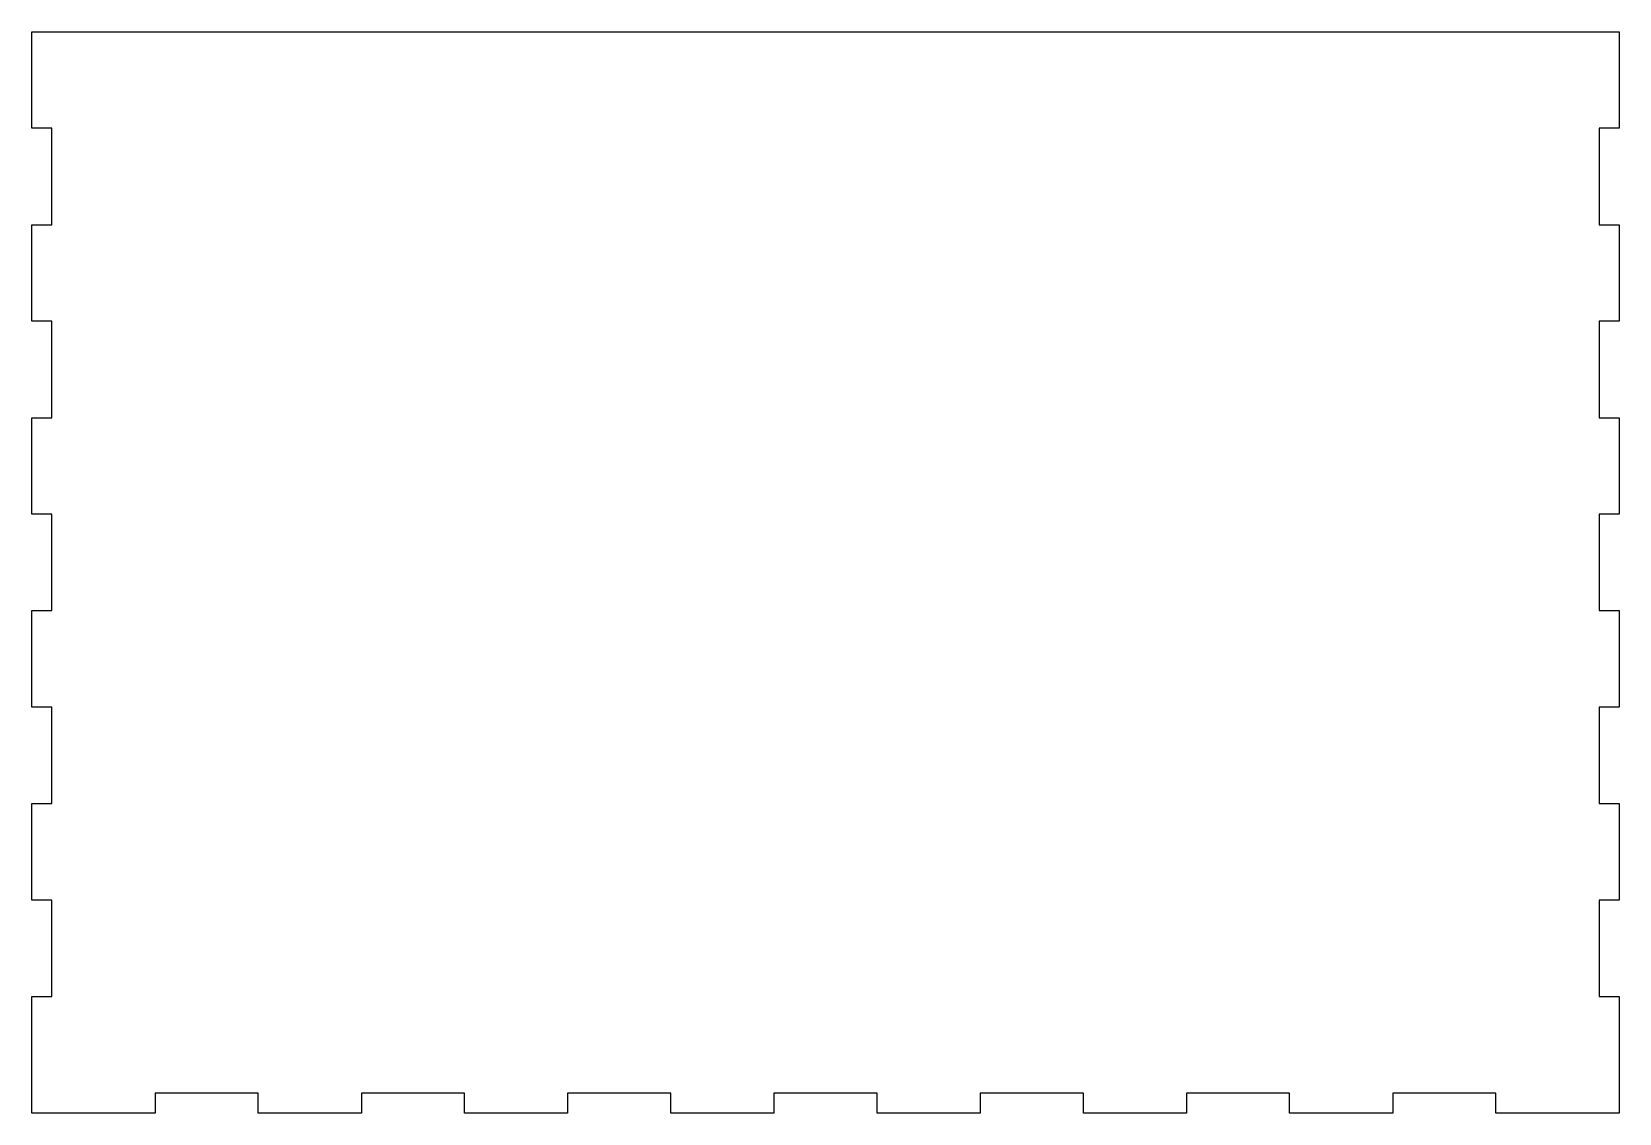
# Model space of a CAD drawing. Extents: x -6 to 450, y -155 to 155.
import ezdxf

# ---------------------------------------------------------------- set-up
doc = ezdxf.new("R2010")
doc.units = 0

msp = doc.modelspace()

# ---------------------------------------------------------------- linework, layer by layer
at = {"layer": '1', "color": 1}
for p, q in [((-5.8, 127.591, 337), (-5.8, 155.3, 337)), ((-5.8, 155.3, 337), (450.3, 155.3, 337)), ((450.3, 155.3, 337), (450.3, 127.591, 337)), ((0, 127.591, 337), (-5.8, 127.591, 337)), ((0, 99.882, 337), (0, 127.591, 337)), ((450.3, 127.591, 337), (444.5, 127.591, 337)), ((444.5, 127.591, 337), (444.5, 99.882, 337)), ((-5.8, 72.173, 337), (-5.8, 99.882, 337)), ((-5.8, 99.882, 337), (0, 99.882, 337)), ((444.5, 99.882, 337), (450.3, 99.882, 337)), ((450.3, 99.882, 337), (450.3, 72.173, 337)), ((0, 72.173, 337), (-5.8, 72.173, 337)), ((0, 44.464, 337), (0, 72.173, 337)), ((444.5, 72.173, 337), (444.5, 72.173, 337)), ((444.5, 72.173, 337), (444.5, 44.464, 337)), ((450.3, 72.173, 337), (444.5, 72.173, 337)), ((-5.8, 16.754, 337), (-5.8, 44.464, 337)), ((-5.8, 44.464, 337), (0, 44.464, 337)), ((444.5, 44.464, 337), (450.3, 44.464, 337)), ((450.3, 44.464, 337), (450.3, 16.754, 337)), ((0, 16.754, 337), (-5.8, 16.754, 337)), ((0, -10.954, 337), (0, 16.754, 337)), ((450.3, 16.754, 337), (444.5, 16.754, 337)), ((444.5, 16.754, 337), (444.5, -10.954, 337)), ((-5.8, -10.955, 337), (0, -10.954, 337)), ((-5.8, -38.664, 337), (-5.8, -10.955, 337)), ((444.5, -10.954, 337), (450.3, -10.954, 337)), ((450.3, -10.954, 337), (450.3, -38.664, 337)), ((0, -38.664, 337), (-5.8, -38.664, 337)), ((0, -66.373, 337), (0, -38.664, 337)), ((450.3, -38.664, 337), (444.5, -38.664, 337)), ((444.5, -38.664, 337), (444.5, -66.373, 337)), ((-5.8, -94.082, 337), (-5.8, -66.373, 337)), ((-5.8, -66.373, 337), (0, -66.373, 337)), ((444.5, -66.373, 337), (450.3, -66.373, 337)), ((450.3, -66.373, 337), (450.3, -94.082, 337)), ((0, -94.082, 337), (-5.8, -94.082, 337)), ((0, -121.791, 337), (0, -94.082, 337)), ((450.3, -94.082, 337), (444.5, -94.082, 337)), ((444.5, -94.082, 337), (444.5, -121.791, 337)), ((-5.8, -155.3, 337), (-5.8, -121.791, 337)), ((-5.8, -121.791, 337), (0, -121.791, 337)), ((444.5, -121.791, 337), (450.3, -121.791, 337)), ((450.3, -121.791, 337), (450.3, -155.3, 337)), ((59.267, -149.5, 337), (29.633, -149.5, 337)), ((29.633, -149.5, 337), (29.633, -155.3, 337)), ((59.267, -155.3, 337), (59.267, -149.5, 337)), ((118.533, -149.5, 337), (88.9, -149.5, 337)), ((88.9, -149.5, 337), (88.9, -155.3, 337)), ((118.533, -155.3, 337), (118.533, -149.5, 337)), ((177.8, -149.5, 337), (148.167, -149.5, 337)), ((148.167, -149.5, 337), (148.167, -155.3, 337)), ((177.8, -155.3, 337), (177.8, -149.5, 337)), ((237.067, -149.5, 337), (207.433, -149.5, 337)), ((207.433, -149.5, 337), (207.433, -155.3, 337)), ((237.067, -155.3, 337), (237.067, -149.5, 337)), ((296.333, -149.5, 337), (266.7, -149.5, 337)), ((266.7, -149.5, 337), (266.7, -155.3, 337)), ((296.333, -155.3, 337), (296.333, -149.5, 337)), ((355.6, -149.5, 337), (325.967, -149.5, 337)), ((325.967, -149.5, 337), (325.967, -155.3, 337)), ((355.6, -155.3, 337), (355.6, -149.5, 337)), ((414.867, -149.5, 337), (385.233, -149.5, 337)), ((385.233, -149.5, 337), (385.233, -155.3, 337)), ((414.867, -155.3, 337), (414.867, -149.5, 337)), ((29.633, -155.3, 337), (-5.8, -155.3, 337)), ((88.9, -155.3, 337), (59.267, -155.3, 337)), ((148.167, -155.3, 337), (118.533, -155.3, 337)), ((207.433, -155.3, 337), (177.8, -155.3, 337)), ((266.7, -155.3, 337), (237.067, -155.3, 337)), ((325.967, -155.3, 337), (296.333, -155.3, 337)), ((385.233, -155.3, 337), (355.6, -155.3, 337)), ((450.3, -155.3, 337), (414.867, -155.3, 337))]:
    msp.add_line(p, q, dxfattribs=at)
at = {"layer": '1', "color": 2}
for p, q in [((444.501, 72.172, 337), (444.5, 72.173, 337)), ((444.5, 72.173, 337), (444.5, 72.172, 337))]:
    msp.add_line(p, q, dxfattribs=at)
at = {"layer": '1', "color": 3}
for p, q in [((444.5, 72.172, 337), (444.5, 72.172, 352)), ((444.501, 72.172, 352), (444.501, 72.172, 352)), ((444.501, 72.172, 352), (444.501, 72.172, 337))]:
    msp.add_line(p, q, dxfattribs=at)

doc.saveas('drawing.dxf')
